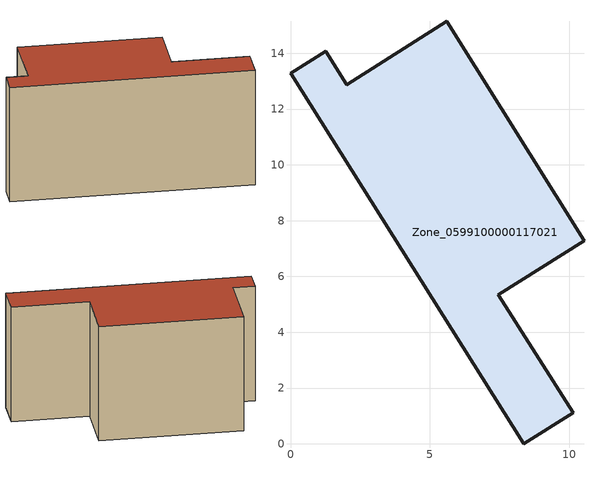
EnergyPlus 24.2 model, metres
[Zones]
Zone_0599100000117021
 floor ground (C_G): 8.36,0 0,13.29 1.26,14.08 2.01,12.88 5.61,15.15 10.52,7.28 7.45,5.35 10.13,1.11 z0
 wall outside (C_F): 2.01,12.88 1.26,14.08 0,13.29 8.36,0 10.13,1.11 7.45,5.35 10.52,7.28 5.61,15.15 2.01,12.88 z0:8.02
 roof outside (C_R): 10.52,7.28 5.61,15.15 2.01,12.88 1.26,14.08 0,13.29 8.36,0 10.13,1.11 7.45,5.35 z8.02
[BUILDING]
Pand.0599100000117021: North Axis=0; Terrain=City; Loads Convergence Tolerance Value=0.04; Temperature Convergence Tolerance Value=0.4; Solar Distribution=FullExterior; Maximum Number of Warmup Days=25; Minimum Number of Warmup Days=1
[Site:Location]
Rotterdam.The.Hague.AP_ZH_NLD Design_Conditions: Latitude=51.96; Longitude=4.45; Time Zone=1; Elevation=-4.5
[SITE:GROUNDTEMPERATURE:BUILDINGSURFACE]
18, 18, 18, 18, 18, 18, 18, 18, 18, 18, 18, 18
[MATERIAL] Thermal Absorptance=0.9; Solar Absorptance=0.7; Visible Absorptance=0.7
Name | Roughness | Thickness | Conductivity | Density | Specific Heat
G.TI.1975-1991 | MediumSmooth | 0.15 | 0.288461 | 540 | 1210
F.TI.1975-1991 | Rough | 0.3 | 0.230769 | 1920 | 840
R.TI.1975-1991 | MediumRough | 0.2 | 0.153846 | 1500 | 1000
[CONSTRUCTION]
C_G: G.TI.1975-1991
C_F: F.TI.1975-1991
C_R: R.TI.1975-1991
[ZONE]
Zone_0599100000117021: Type=1; Multiplier=1; Ceiling Height=Autocalculate; Volume=Autocalculate; Floor Area=autocalculate; Part of Total Floor Area=Yes
[ZONEINFILTRATION:DESIGNFLOWRATE]
Infil_Zone_0599100000117021: Zone or ZoneList or Space or SpaceList=Zone_0599100000117021; Schedule=AlwaysOn; Design Flow Rate Calculation Method=Flow/Area; Flow Rate per Floor Area=0.003; Constant Term Coefficient=1; Temperature Term Coefficient=0; Velocity Term Coefficient=0; Velocity Squared Term Coefficient=0
[HVACTEMPLATE:ZONE:IDEALLOADSAIRSYSTEM]
Zone_0599100000117021: Maximum Heating Supply Air Temperature=50; Minimum Cooling Supply Air Temperature=13; Maximum Heating Supply Air Humidity Ratio=0.0156; Minimum Cooling Supply Air Humidity Ratio=0.0077; Heating Limit=NoLimit; Cooling Limit=NoLimit; Dehumidification Control Type=ConstantSensibleHeatRatio; Cooling Sensible Heat Ratio=0.7; Dehumidification Setpoint=60; Humidification Control Type=None; Humidification Setpoint=30; Outdoor Air Method=None; Outdoor Air Flow Rate per Person=0.00944; Outdoor Air Flow Rate per Zone Floor Area=0; Outdoor Air Flow Rate per Zone=0; Demand Controlled Ventilation Type=None; Outdoor Air Economizer Type=NoEconomizer; Heat Recovery Type=None; Sensible Heat Recovery Effectiveness=0.7; Latent Heat Recovery Effectiveness=0.65
[ZONECONTROL:THERMOSTAT]
ThermostatControl_Zone_0599100000117021: Zone or ZoneList=Zone_0599100000117021; Control Type Schedule=DualSetpointControlType; Control 1=Thermostat_Zone_0599100000117021; Temperature Difference Between Cutout And Setpoint=0
[THERMOSTATSETPOINT:DUALSETPOINT]
Thermostat_Zone_0599100000117021: Heating Setpoint Temperature Schedule=HeatingSetpoint_Zone_0599100000117021; Cooling Setpoint Temperature Schedule=CoolingSetpoint_Zone_0599100000117021
[SCHEDULE:COMPACT]
HeatingSetpoint_Zone_0599100000117021: Through: 12/31, For: AllDays, Until: 24:00, 21
CoolingSetpoint_Zone_0599100000117021: Through: 12/31, For: AllDays, Until: 24:00, 24
DualSetpointControlType: Through: 12/31, For: AllDays, Until: 24:00, 4
AlwaysOn: Through: 12/31, For: AllDays, Until: 24:00, 1
